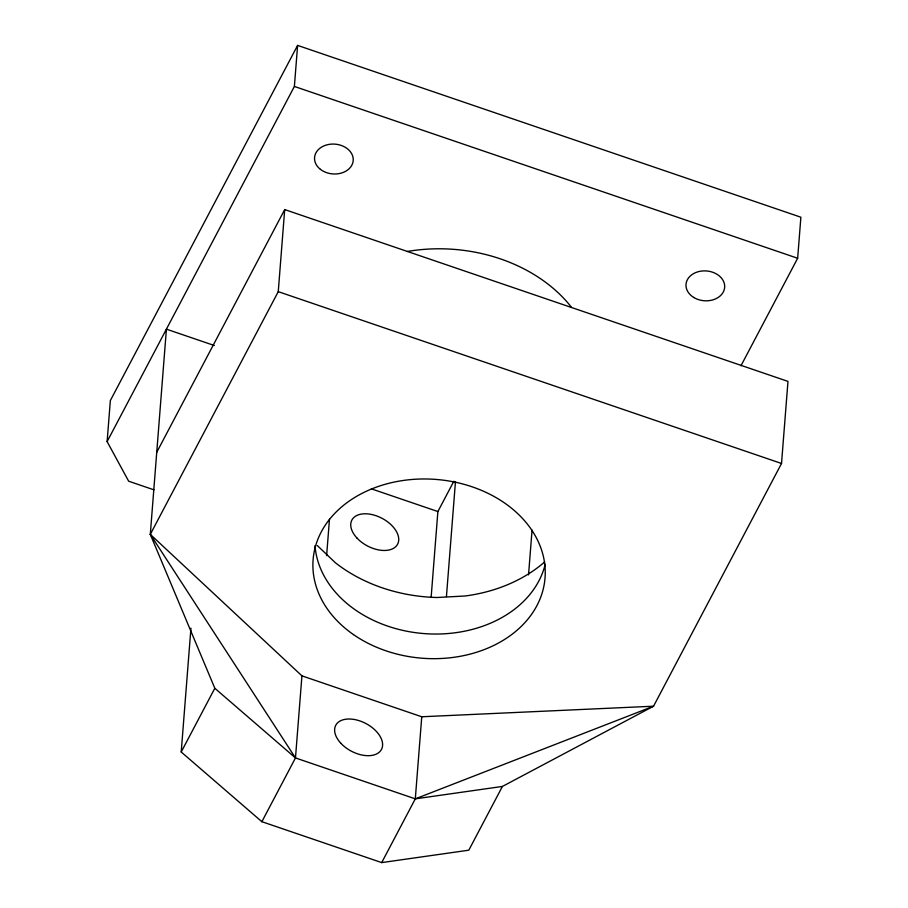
<?xml version="1.0" encoding="UTF-8"?>
<svg xmlns="http://www.w3.org/2000/svg" width="908" height="908" viewBox="0 0 908 908"><rect width="100%" height="100%" fill="white"/><g stroke="black" fill="none" stroke-linecap="round" stroke-linejoin="round"><path stroke-width="1.36" d="M153.963 489.843L128.664 481.206L107.121 441.606L110.345 400.564L297.608 45.4L800.879 217.216L797.655 258.258L740.962 365.776M156.743 452.286L284.703 209.578L787.974 381.394L781.527 463.477L653.556 706.197L502.408 786.442L415.308 798.847L295.475 757.942L214.821 688.264L150.297 534.369L166.414 329.161L214.345 345.517M502.408 786.442L468.8 850.194L381.701 862.6L261.867 821.695L181.214 752.006L190.941 628.177M261.867 821.695L295.475 757.942L150.297 534.369L278.257 291.661L284.703 209.578M107.121 441.606L294.385 86.442L297.608 45.4M295.475 757.942L301.933 675.858L150.297 534.369M326.619 555.605L329.479 519.217M381.701 862.6L415.308 798.847L421.755 716.764L301.933 675.858M431.175 596.896L437.883 511.544L453.864 481.217M446.441 596.511L455.453 481.773M528.535 574.912L532.054 530.136M181.214 752.006L214.821 688.264M415.308 798.847L653.556 706.197L421.755 716.764M294.385 86.442L797.655 258.258M278.257 291.661L781.527 463.477M371.304 488.822L437.883 511.544M317.301 545.549L335.37 562.744A143.464 110.583 4.5 0 0 437.168 597.498L465.089 596A143.464 110.583 4.5 0 0 544.675 561.916M407.204 251.493A148.64 114.567 4.5 0 1 571.189 306.949M545.197 564.311A116.326 89.665 4.5 0 1 423.571 633.546A116.326 89.665 4.5 0 1 315.008 545.595M356.878 537.956A25.855 15.629 27.8 0 0 397.556 544.289A25.855 15.629 27.8 0 0 369.783 514.155A25.855 15.629 27.8 0 0 356.878 537.956M340.761 743.175A25.855 15.629 27.8 0 0 381.428 749.509A25.855 15.629 27.8 0 0 353.666 719.374A25.855 15.629 27.8 0 0 340.761 743.175M320.399 169.342A19.386 14.948 4.5 0 0 352.656 163.281A19.386 14.948 4.5 0 0 328.582 144.474A19.386 14.948 4.5 0 0 320.399 169.342M693.735 297.461A19.386 14.948 4.5 0 0 724.561 288.245A19.386 14.948 4.5 0 0 697.719 271.855A19.386 14.948 4.5 0 0 693.735 297.461M353.473 634.59A116.326 89.665 4.5 0 0 543.268 588.94A116.326 89.665 4.5 0 0 390.451 482.92A116.326 89.665 4.5 0 0 353.473 634.59"/></g></svg>
